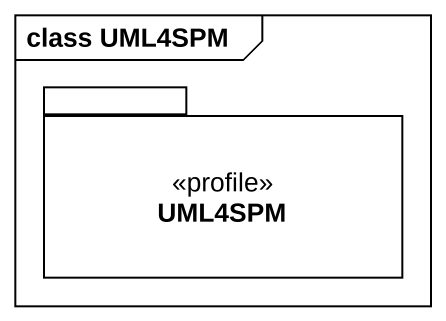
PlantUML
@startuml
mainframe class UML4SPM
package UML4SPM <<profile>> {
}
@enduml
